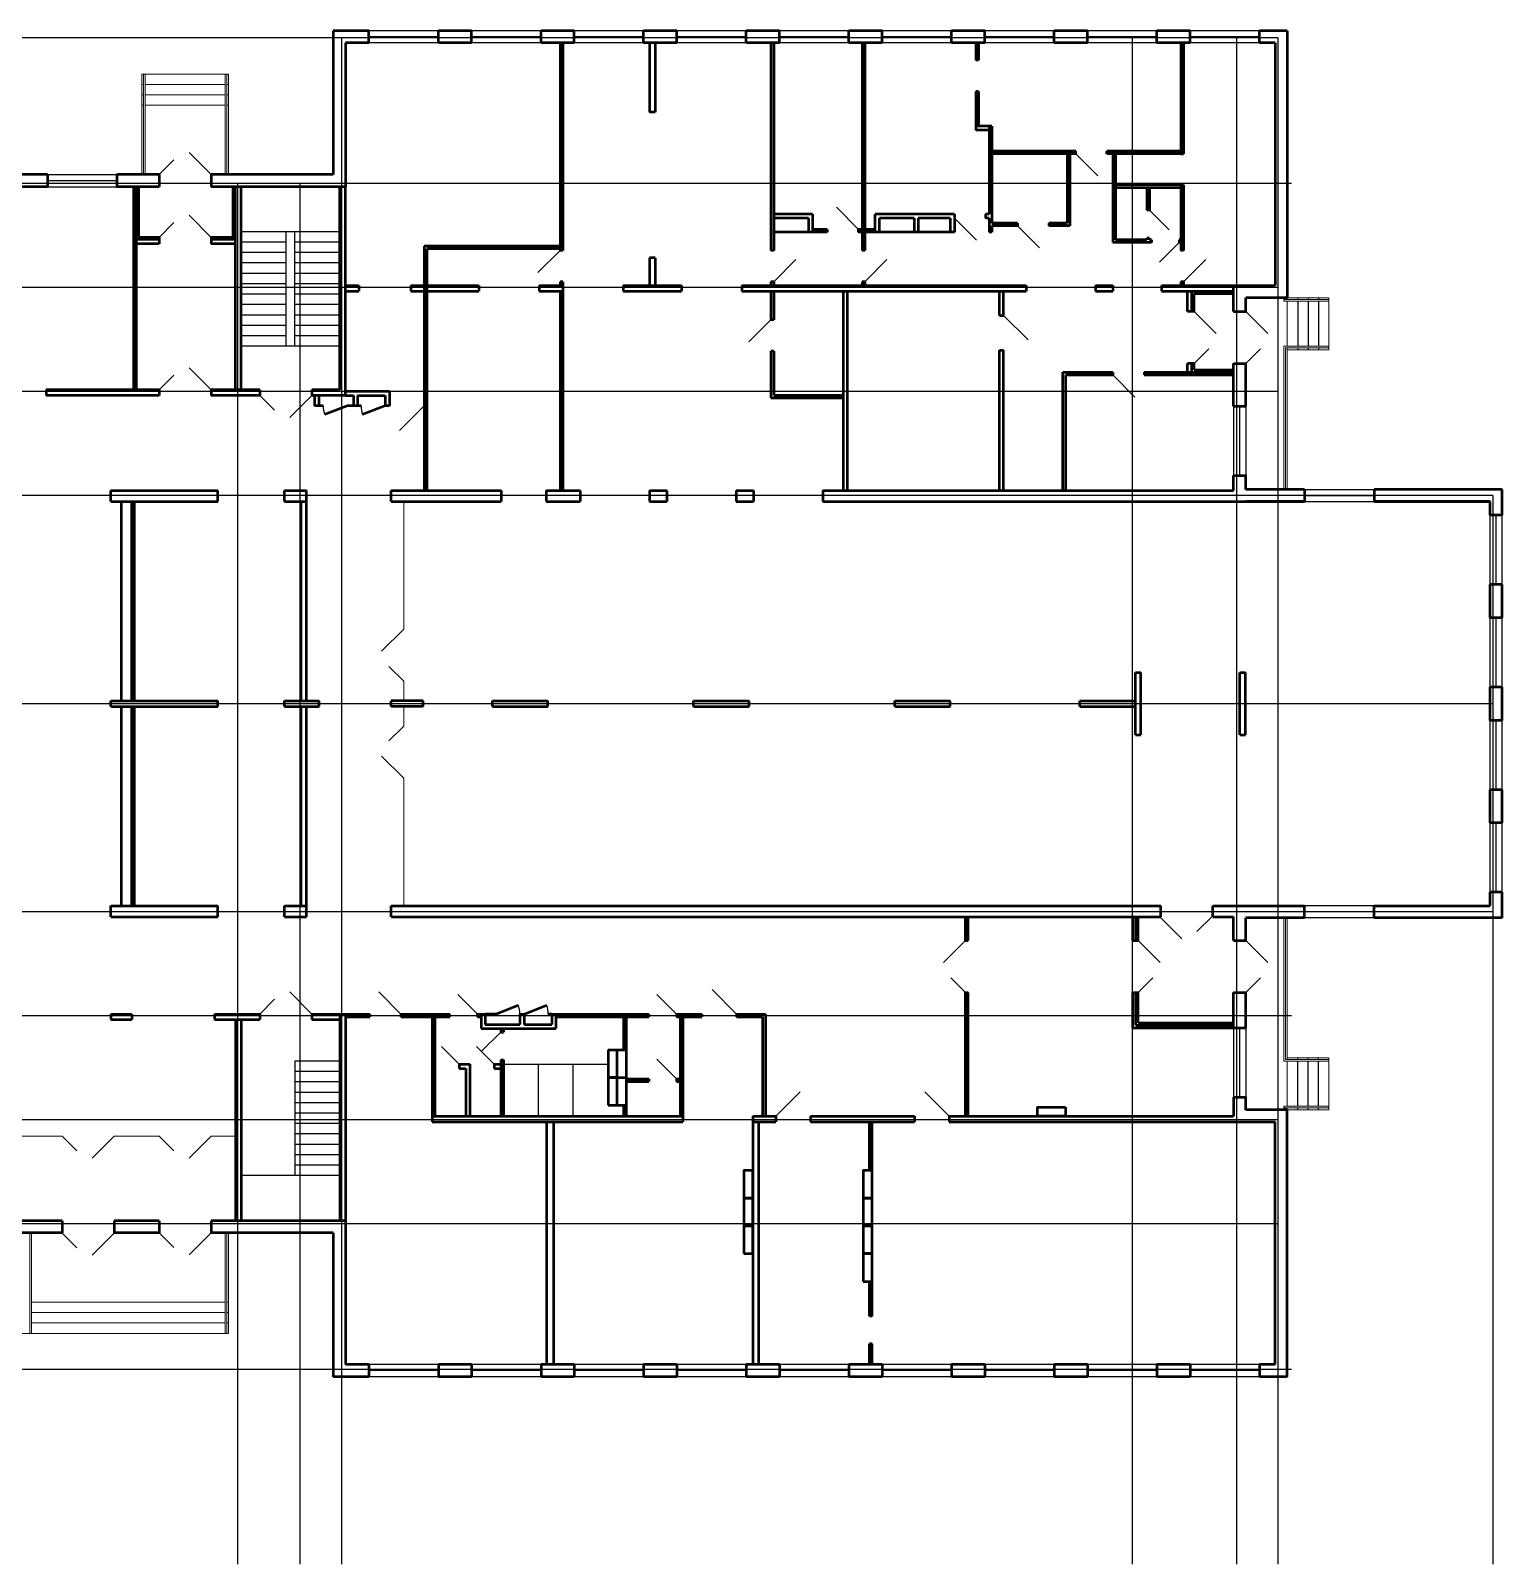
# Model space of a CAD drawing. Header units: metres. Extents: x 6.3 to 97.1, y 10 to 55.5.
# Drawn here: x 54.68 to 97.11, y 9.98 to 54.21 of the extents above; entities that cross this region are included whole.
import ezdxf

# ---------------------------------------------------------------- set-up
doc = ezdxf.new("R2010")
doc.units = ezdxf.units.M
doc.linetypes.add('ACAD_ISO04W100', pattern=[30, 24, -3, 0, -3])
for name, color, linetype in [('SANTEH', 7, 'Continuous'), ('Окна', 127, 'Continuous'), ('Оси', 30, 'Continuous'), ('размеры оси', 163, 'Continuous')]:
    doc.layers.add(name, color=color, linetype=linetype)
doc.layers.add('Двери', color=250, linetype='Continuous', lineweight=5)
doc.layers.add('Стены', color=7, linetype='Continuous', lineweight=50)

msp = doc.modelspace()

# ---------------------------------------------------------------- linework, layer by layer
for p, q in [((63.591, 48.41), (60.741, 48.41)), ((62.041, 45.11), (62.041, 48.41)), ((62.291, 45.11), (62.291, 48.41)), ((62.041, 48.11), (60.741, 48.11)), ((62.041, 47.81), (60.741, 47.81)), ((63.591, 48.11), (62.291, 48.11)), ((63.591, 47.81), (62.291, 47.81)), ((62.041, 47.51), (60.741, 47.51)), ((63.591, 47.51), (62.291, 47.51)), ((62.041, 47.21), (60.741, 47.21)), ((62.041, 46.91), (60.741, 46.91)), ((63.591, 47.21), (62.291, 47.21)), ((63.591, 46.91), (62.291, 46.91)), ((62.041, 46.61), (60.741, 46.61)), ((63.591, 46.61), (62.291, 46.61)), ((91.211, 46.51), (91.211, 46.46)), ((91.511, 46.51), (91.511, 46.46)), ((91.811, 46.51), (91.811, 46.46)), ((62.041, 46.31), (60.741, 46.31)), ((62.041, 46.01), (60.741, 46.01)), ((63.591, 46.31), (62.291, 46.31)), ((63.591, 46.01), (62.291, 46.01)), ((91.211, 46.41), (91.211, 45.11)), ((91.511, 46.41), (91.511, 45.11)), ((91.811, 46.41), (91.811, 45.11)), ((62.041, 45.71), (60.741, 45.71)), ((63.591, 45.71), (62.291, 45.71)), ((62.041, 45.41), (60.741, 45.41)), ((63.591, 45.41), (62.291, 45.41)), ((63.591, 45.11), (60.741, 45.11)), ((91.211, 45.06), (91.211, 45.01)), ((91.511, 45.06), (91.511, 45.01)), ((91.811, 45.06), (91.811, 45.01)), ((90.911, 40.98), (91.811, 40.98)), ((91.411, 28.97), (89.711, 28.97)), ((96.761, 28.97), (93.411, 28.97)), ((62.291, 24.49), (62.291, 21.19)), ((63.591, 24.49), (62.291, 24.49)), ((91.211, 24.54), (91.211, 24.59)), ((91.211, 23.19), (91.211, 24.49)), ((91.511, 24.54), (91.511, 24.59)), ((91.511, 23.19), (91.511, 24.49)), ((91.811, 24.54), (91.811, 24.59)), ((91.811, 23.19), (91.811, 24.49)), ((63.591, 24.19), (62.291, 24.19)), ((63.591, 23.89), (62.291, 23.89)), ((63.591, 23.59), (62.291, 23.59)), ((63.591, 23.29), (62.291, 23.29)), ((91.211, 23.09), (91.211, 23.14)), ((91.511, 23.09), (91.511, 23.14)), ((91.811, 23.09), (91.811, 23.14)), ((63.591, 22.99), (62.291, 22.99)), ((63.591, 22.69), (62.291, 22.69)), ((63.591, 22.39), (62.291, 22.39)), ((63.591, 22.09), (62.291, 22.09)), ((63.591, 21.79), (62.291, 21.79)), ((63.591, 21.49), (62.291, 21.49)), ((63.591, 21.19), (60.741, 21.19))]:
    msp.add_line(p, q)
at = {"layer": 'SANTEH'}
for p, q in [((68.311, 24.4), (71.331, 24.4)), ((69.311, 24.4), (69.311, 22.9)), ((70.311, 24.4), (70.311, 22.9))]:
    msp.add_line(p, q, dxfattribs=at)
for centre, start, end in [((63.808, 43.39), 180, 201.0579), ((64.901, 43.39), 180, 201.0579), ((68.081, 25.85), 0, 21.0579), ((68.901, 25.85), 0, 21.0579)]:
    msp.add_arc(centre, 0.7, start, end, dxfattribs=at)
at = {"layer": 'Двери'}
for p, q in [((58.381, 50.06), (58.805, 50.485)), ((59.881, 50.06), (59.244, 50.697)), ((84.811, 50.66), (85.447, 50.024)), ((78.544, 48.48), (77.908, 49.117)), ((58.381, 48.25), (58.805, 48.675)), ((59.881, 48.25), (59.244, 48.887)), ((81.311, 48.8), (81.947, 48.164)), ((86.941, 49.03), (87.506, 48.465)), ((83.131, 48.58), (83.767, 47.944)), ((69.941, 47.87), (69.304, 47.234)), ((87.794, 48.1), (87.229, 47.535)), ((76.101, 46.97), (76.737, 47.607)), ((78.731, 46.97), (79.367, 47.607)), ((87.921, 46.97), (88.557, 47.607)), ((88.221, 46.11), (88.857, 45.474)), ((89.711, 46.11), (90.347, 45.474)), ((76.021, 45.87), (75.384, 45.234)), ((82.731, 46), (83.438, 45.293)), ((88.221, 44.61), (88.645, 45.035)), ((89.711, 44.61), (90.135, 45.035)), ((58.381, 43.85), (58.806, 44.274)), ((59.881, 43.849), (59.245, 44.486)), ((85.881, 44.28), (86.517, 43.644)), ((85.881, 44.28), (86.517, 43.644)), ((61.281, 43.69), (61.705, 43.266)), ((62.781, 43.69), (62.144, 43.054)), ((66.021, 43.39), (65.314, 42.683)), ((65.431, 36.947), (65.431, 40.63)), ((65.431, 36.947), (64.794, 36.311)), ((65.431, 35.447), (65.006, 35.871)), ((65.431, 34.88), (65.431, 35.447)), ((65.431, 34.154), (65.431, 34.72)), ((65.431, 34.154), (65.006, 33.73)), ((65.431, 32.654), (64.794, 33.29)), ((65.431, 28.97), (65.431, 32.654)), ((87.231, 28.65), (87.867, 28.014)), ((88.731, 28.65), (88.306, 28.226)), ((81.631, 27.97), (80.994, 27.334)), ((86.606, 27.97), (87.242, 27.334)), ((89.711, 27.97), (90.347, 27.334)), ((75.03, 25.85), (74.323, 26.558)), ((81.631, 26.47), (81.206, 26.895)), ((86.606, 26.47), (87.03, 26.895)), ((89.711, 26.47), (90.135, 26.895)), ((61.281, 25.85), (61.705, 26.275)), ((62.781, 25.85), (62.144, 26.487)), ((65.351, 25.85), (64.714, 26.487)), ((67.561, 25.85), (66.995, 26.416)), ((73.301, 25.85), (72.735, 26.416)), ((68.231, 25.33), (67.665, 24.765)), ((67.031, 24.4), (66.517, 24.914)), ((68.041, 24.4), (67.527, 24.914)), ((73.301, 23.98), (72.735, 24.546)), ((76.161, 22.9), (76.868, 23.608)), ((81.161, 22.9), (80.454, 23.608)), ((53.8, 22.33), (55.581, 22.33)), ((55.581, 22.33), (56.005, 21.906)), ((57.081, 22.33), (56.444, 21.694)), ((57.081, 22.33), (58.381, 22.33)), ((58.381, 22.33), (58.805, 21.906)), ((59.881, 22.33), (59.244, 21.694)), ((59.881, 22.33), (60.581, 22.33)), ((55.581, 19.53), (56.005, 19.106)), ((57.081, 19.53), (56.444, 18.894)), ((58.381, 19.54), (58.805, 19.116)), ((59.881, 19.54), (59.244, 18.904))]:
    msp.add_line(p, q, dxfattribs=at)
at = {"layer": 'Окна'}
for p, q in [((66.431, 54.21), (64.431, 54.21)), ((66.431, 54.035), (64.431, 54.035)), ((69.391, 54.21), (67.391, 54.21)), ((69.391, 54.035), (67.391, 54.035)), ((72.351, 54.21), (70.351, 54.21)), ((72.351, 54.035), (70.351, 54.035)), ((75.311, 54.21), (73.311, 54.21)), ((75.311, 54.035), (73.311, 54.035)), ((78.271, 54.21), (76.271, 54.21)), ((78.271, 54.035), (76.271, 54.035)), ((81.231, 54.21), (79.231, 54.21)), ((81.231, 54.035), (79.231, 54.035)), ((84.191, 54.21), (82.191, 54.21)), ((84.191, 54.035), (82.191, 54.035)), ((87.151, 54.21), (85.151, 54.21)), ((87.151, 54.035), (85.151, 54.035)), ((90.111, 54.21), (88.111, 54.21)), ((90.111, 54.035), (88.111, 54.035)), ((66.431, 53.86), (64.431, 53.86)), ((69.391, 53.86), (67.391, 53.86)), ((72.351, 53.86), (70.351, 53.86)), ((75.311, 53.86), (73.311, 53.86)), ((78.271, 53.86), (76.271, 53.86)), ((81.231, 53.86), (79.231, 53.86)), ((84.191, 53.86), (82.191, 53.86)), ((87.151, 53.86), (85.151, 53.86)), ((90.111, 53.86), (88.111, 53.86)), ((55.156, 50.06), (57.156, 50.06)), ((55.156, 49.885), (57.156, 49.885)), ((55.156, 49.71), (57.156, 49.71)), ((89.361, 44.11), (89.361, 44.61)), ((89.711, 44.11), (89.711, 44.61)), ((89.361, 43.38), (89.361, 41.38)), ((89.536, 43.38), (89.536, 41.38)), ((89.711, 43.38), (89.711, 41.38)), ((91.411, 40.98), (93.411, 40.98)), ((91.411, 40.805), (93.411, 40.805)), ((91.411, 40.63), (93.411, 40.63)), ((96.761, 38.24), (96.761, 40.24)), ((96.936, 38.24), (96.936, 40.24)), ((97.111, 38.24), (97.111, 40.24)), ((96.761, 35.28), (96.761, 37.28)), ((96.936, 35.28), (96.936, 37.28)), ((97.111, 35.28), (97.111, 37.28)), ((96.761, 32.32), (96.761, 34.32)), ((96.936, 32.32), (96.936, 34.32)), ((97.111, 32.32), (97.111, 34.32)), ((96.761, 29.36), (96.761, 31.36)), ((96.936, 29.36), (96.936, 31.36)), ((97.111, 29.36), (97.111, 31.36)), ((93.411, 28.97), (91.411, 28.97)), ((93.411, 28.795), (91.411, 28.795)), ((93.411, 28.62), (91.411, 28.62)), ((89.361, 25.45), (89.361, 23.45)), ((89.536, 25.45), (89.536, 23.45)), ((89.711, 25.45), (89.711, 23.45)), ((66.431, 15.74), (64.431, 15.74)), ((66.431, 15.565), (64.431, 15.565)), ((69.391, 15.74), (67.391, 15.74)), ((69.391, 15.565), (67.391, 15.565)), ((72.351, 15.74), (70.351, 15.74)), ((72.351, 15.565), (70.351, 15.565)), ((75.311, 15.74), (73.311, 15.74)), ((75.311, 15.565), (73.311, 15.565)), ((78.271, 15.74), (76.271, 15.74)), ((78.271, 15.565), (76.271, 15.565)), ((81.231, 15.74), (79.231, 15.74)), ((81.231, 15.565), (79.231, 15.565)), ((84.191, 15.74), (82.191, 15.74)), ((84.191, 15.565), (82.191, 15.565)), ((87.151, 15.74), (85.151, 15.74)), ((87.151, 15.565), (85.151, 15.565)), ((90.111, 15.74), (88.111, 15.74)), ((90.111, 15.565), (88.111, 15.565)), ((66.431, 15.39), (64.431, 15.39)), ((69.391, 15.39), (67.391, 15.39)), ((72.351, 15.39), (70.351, 15.39)), ((75.311, 15.39), (73.311, 15.39)), ((78.271, 15.39), (76.271, 15.39)), ((81.231, 15.39), (79.231, 15.39)), ((84.191, 15.39), (82.191, 15.39)), ((87.151, 15.39), (85.151, 15.39)), ((90.111, 15.39), (88.111, 15.39))]:
    msp.add_line(p, q, dxfattribs=at)
at = {"layer": 'Оси', "linetype": 'ACAD_ISO04W100', "ltscale": 40}
for p, q in [((90.641, 54), (6.291, 54)), ((63.641, 54), (63.641, 9.979)), ((86.441, 54), (86.441, 9.979)), ((89.441, 54), (89.441, 9.979)), ((90.641, 54), (90.641, 9.979)), ((91.027, 49.8), (6.291, 49.8)), ((60.641, 49.8), (60.641, 9.979)), ((62.441, 49.8), (62.441, 9.979)), ((90.641, 46.8), (6.291, 46.8)), ((90.641, 43.8), (6.291, 43.8)), ((96.841, 40.8), (6.291, 40.8)), ((96.841, 40.8), (96.841, 9.979)), ((96.841, 34.8), (6.291, 34.8)), ((96.841, 28.8), (6.291, 28.8)), ((91.027, 25.8), (6.291, 25.8)), ((90.641, 22.8), (6.291, 22.8)), ((90.641, 19.8), (6.291, 19.8)), ((91.027, 15.6), (6.291, 15.6))]:
    msp.add_line(p, q, dxfattribs=at)
at = {"layer": 'размеры оси', "color": 7, "lineweight": 13}
for p, q in [((57.881, 50.06), (57.881, 52.96)), ((57.881, 52.96), (60.381, 52.96)), ((60.381, 52.96), (60.381, 50.06)), ((57.931, 52.06), (57.881, 52.06)), ((57.981, 52.06), (60.281, 52.06)), ((60.331, 52.06), (60.381, 52.06)), ((90.811, 46.46), (92.111, 46.46)), ((90.811, 46.41), (90.811, 46.46)), ((90.911, 46.51), (92.111, 46.51)), ((90.911, 46.51), (90.911, 46.46)), ((92.111, 46.51), (92.111, 45.01)), ((90.811, 46.41), (92.111, 46.41)), ((90.911, 46.41), (90.911, 45.11)), ((90.811, 45.11), (92.111, 45.11)), ((90.811, 45.11), (90.811, 40.98)), ((90.861, 45.06), (92.111, 45.06)), ((90.861, 45.06), (90.861, 40.98)), ((90.911, 45.06), (90.911, 40.98)), ((90.911, 45.01), (92.111, 45.01)), ((90.811, 24.49), (90.811, 28.62)), ((90.861, 24.54), (90.861, 28.62)), ((90.911, 24.54), (90.911, 28.62)), ((90.811, 24.49), (92.111, 24.49)), ((90.861, 24.54), (92.111, 24.54)), ((90.911, 24.59), (92.111, 24.59)), ((90.911, 23.19), (90.911, 24.49)), ((92.111, 23.09), (92.111, 24.59)), ((90.811, 23.19), (92.111, 23.19)), ((90.811, 23.19), (90.811, 23.14)), ((90.811, 23.14), (92.111, 23.14)), ((90.911, 23.09), (90.911, 23.14)), ((90.911, 23.09), (92.111, 23.09)), ((60.381, 19.54), (60.381, 16.64)), ((54.701, 17.54), (60.281, 17.54)), ((60.331, 17.54), (60.381, 17.54)), ((48.971, 16.64), (60.381, 16.64))]:
    msp.add_line(p, q, dxfattribs=at)
at = {"layer": 'размеры оси', "color": 7, "lineweight": 0}
for p, q in [((57.881, 52.66), (57.931, 52.66)), ((57.981, 52.66), (60.281, 52.66)), ((60.331, 52.66), (60.381, 52.66)), ((57.881, 52.36), (57.931, 52.36)), ((57.981, 52.36), (60.281, 52.36)), ((60.331, 52.36), (60.381, 52.36)), ((54.701, 17.24), (60.281, 17.24)), ((54.701, 16.94), (60.281, 16.94)), ((60.331, 17.24), (60.381, 17.24)), ((60.331, 16.94), (60.381, 16.94))]:
    msp.add_line(p, q, dxfattribs=at)
at = {"layer": 'размеры оси', "color": 7, "lineweight": 13, "flags": 128}
msp.add_lwpolyline([(57.981, 50.06), (57.981, 52.96), (57.931, 52.96), (57.931, 50.06)], dxfattribs=at)
at = {"layer": 'размеры оси', "color": 7, "lineweight": 13}
for points in [[(60.331, 52.96), (60.331, 50.06), (60.281, 50.06), (60.281, 52.96)], [(54.651, 19.54), (54.651, 16.64), (54.701, 16.64), (54.701, 19.54)], [(60.331, 19.54), (60.331, 16.64), (60.281, 16.64), (60.281, 19.54)]]:
    msp.add_3dface(points, dxfattribs=at)
at = {"layer": 'Стены'}
for p, q in [((63.401, 54.21), (63.401, 50.06)), ((64.431, 54.21), (63.401, 54.21)), ((64.431, 53.86), (64.431, 54.21)), ((67.391, 54.21), (66.431, 54.21)), ((66.431, 53.86), (66.431, 54.21)), ((67.391, 53.86), (67.391, 54.21)), ((70.351, 54.21), (69.391, 54.21)), ((69.391, 53.86), (69.391, 54.21)), ((70.351, 53.86), (70.351, 54.21)), ((73.311, 54.21), (72.351, 54.21)), ((72.351, 53.86), (72.351, 54.21)), ((73.311, 53.86), (73.311, 54.21)), ((76.271, 54.21), (75.311, 54.21)), ((75.311, 53.86), (75.311, 54.21)), ((76.271, 53.86), (76.271, 54.21)), ((79.231, 54.21), (78.271, 54.21)), ((78.271, 53.86), (78.271, 54.21)), ((79.231, 53.86), (79.231, 54.21)), ((82.191, 54.21), (81.231, 54.21)), ((81.231, 53.86), (81.231, 54.21)), ((82.191, 53.86), (82.191, 54.21)), ((85.151, 54.21), (84.191, 54.21)), ((84.191, 53.86), (84.191, 54.21)), ((85.151, 53.86), (85.151, 54.21)), ((88.111, 54.21), (87.151, 54.21)), ((87.151, 53.86), (87.151, 54.21)), ((88.111, 53.86), (88.111, 54.21)), ((90.911, 54.21), (90.111, 54.21)), ((90.111, 53.86), (90.111, 54.21)), ((90.911, 54.21), (90.911, 46.51)), ((63.751, 53.86), (63.751, 49.71)), ((64.431, 53.86), (63.751, 53.86)), ((67.391, 53.86), (66.431, 53.86)), ((70.351, 53.86), (69.391, 53.86)), ((69.941, 53.86), (69.941, 47.87)), ((70.021, 53.86), (70.021, 47.87)), ((73.311, 53.86), (72.351, 53.86)), ((72.521, 53.86), (72.521, 51.86)), ((72.681, 53.86), (72.681, 51.86)), ((76.271, 53.86), (75.311, 53.86)), ((76.021, 53.86), (76.021, 47.87)), ((76.101, 53.86), (76.101, 47.87)), ((79.231, 53.86), (78.271, 53.86)), ((78.651, 53.86), (78.651, 48.48)), ((78.731, 53.86), (78.731, 48.48)), ((82.191, 53.86), (81.231, 53.86)), ((81.931, 53.86), (81.931, 53.36)), ((82.011, 53.86), (82.011, 53.36)), ((85.151, 53.86), (84.191, 53.86)), ((88.111, 53.86), (87.151, 53.86)), ((87.841, 53.86), (87.841, 50.66)), ((87.921, 53.86), (87.921, 50.66)), ((90.561, 53.86), (90.111, 53.86)), ((90.561, 53.86), (90.561, 46.86)), ((82.011, 53.36), (81.931, 53.36)), ((82.011, 52.46), (81.931, 52.46)), ((81.931, 52.46), (81.931, 51.34)), ((82.011, 52.46), (82.011, 51.46)), ((72.681, 51.86), (72.521, 51.86)), ((82.391, 51.46), (81.931, 51.46)), ((82.311, 51.34), (81.931, 51.34)), ((82.311, 51.46), (82.311, 48.92)), ((82.391, 51.46), (82.391, 48.66)), ((84.811, 50.74), (82.391, 50.74)), ((84.811, 50.66), (82.391, 50.66)), ((84.561, 50.66), (84.561, 48.66)), ((84.641, 50.66), (84.641, 48.58)), ((84.811, 50.66), (84.811, 50.74)), ((87.841, 50.74), (85.711, 50.74)), ((85.711, 50.66), (85.711, 50.74)), ((87.841, 50.66), (85.711, 50.66)), ((85.881, 50.66), (85.881, 48.1)), ((85.961, 50.66), (85.961, 48.18)), ((87.841, 50.66), (87.921, 50.66)), ((55.156, 50.06), (54.196, 50.06)), ((55.156, 50.06), (55.156, 49.71)), ((58.381, 50.06), (57.156, 50.06)), ((57.156, 50.06), (57.156, 49.71)), ((58.381, 50.06), (58.381, 49.71)), ((63.401, 50.06), (59.881, 50.06)), ((59.881, 50.06), (59.881, 49.71)), ((55.156, 49.71), (54.196, 49.71)), ((58.381, 49.71), (57.156, 49.71)), ((57.651, 43.85), (57.651, 49.71)), ((57.731, 43.85), (57.731, 49.71)), ((57.796, 48.25), (57.796, 49.71)), ((63.751, 49.71), (59.881, 49.71)), ((60.516, 48.25), (60.516, 49.71)), ((60.581, 43.85), (60.581, 49.71)), ((60.741, 43.85), (60.741, 49.71)), ((63.591, 43.85), (63.591, 49.71)), ((63.751, 43.69), (63.751, 49.71)), ((87.841, 49.76), (85.961, 49.76)), ((87.841, 49.68), (85.961, 49.68)), ((86.861, 49.68), (86.861, 49.03)), ((86.941, 49.68), (86.941, 49.03)), ((87.841, 49.76), (87.921, 49.76)), ((87.841, 49.76), (87.841, 47.87)), ((87.921, 49.76), (87.921, 47.87)), ((77.221, 48.92), (76.101, 48.92)), ((77.101, 48.8), (76.101, 48.8)), ((77.101, 48.8), (77.101, 48.4)), ((77.221, 48.92), (77.221, 48.4)), ((81.311, 48.92), (79.031, 48.92)), ((79.031, 48.4), (79.031, 48.92)), ((80.151, 48.8), (79.151, 48.8)), ((79.151, 48.4), (79.151, 48.8)), ((80.151, 48.8), (80.151, 48.4)), ((80.271, 48.8), (80.271, 48.4)), ((81.191, 48.8), (80.271, 48.8)), ((81.191, 48.8), (81.191, 48.4)), ((81.311, 48.92), (81.311, 48.8)), ((81.311, 48.8), (81.311, 48.4)), ((82.311, 48.92), (82.211, 48.92)), ((82.211, 48.92), (82.211, 48.8)), ((82.311, 48.8), (82.211, 48.8)), ((82.311, 48.8), (82.311, 48.4)), ((83.131, 48.66), (82.391, 48.66)), ((83.131, 48.66), (83.131, 48.58)), ((84.561, 48.66), (84.031, 48.66)), ((84.031, 48.66), (84.031, 48.58)), ((86.941, 49.03), (86.861, 49.03)), ((58.381, 48.25), (57.796, 48.25)), ((58.381, 48.25), (58.381, 48.065)), ((60.516, 48.25), (59.881, 48.25)), ((59.881, 48.25), (59.881, 48.065)), ((77.641, 48.4), (76.101, 48.4)), ((77.641, 48.48), (77.221, 48.48)), ((77.641, 48.48), (77.641, 48.4)), ((79.031, 48.48), (78.541, 48.48)), ((78.541, 48.48), (78.541, 48.4)), ((79.031, 48.4), (78.541, 48.4)), ((78.651, 48.4), (78.651, 47.87)), ((78.731, 48.4), (78.731, 47.87)), ((81.311, 48.4), (79.031, 48.4)), ((82.391, 48.4), (82.311, 48.4)), ((82.391, 48.58), (82.391, 48.4)), ((83.131, 48.58), (82.391, 48.58)), ((84.641, 48.58), (84.031, 48.58)), ((86.941, 48.23), (86.861, 48.23)), ((86.861, 48.23), (86.861, 48.18)), ((86.941, 48.23), (86.941, 48.18)), ((58.381, 48.185), (57.731, 48.185)), ((58.381, 48.065), (57.731, 48.065)), ((60.581, 48.185), (59.881, 48.185)), ((60.581, 48.065), (59.881, 48.065)), ((69.941, 48), (66.021, 48)), ((66.021, 48), (66.021, 40.95)), ((69.941, 47.92), (66.101, 47.92)), ((66.101, 47.92), (66.101, 40.95)), ((70.021, 47.87), (69.941, 47.87)), ((76.101, 47.87), (76.021, 47.87)), ((78.731, 47.87), (78.651, 47.87)), ((86.991, 48.1), (85.881, 48.1)), ((86.861, 48.18), (85.961, 48.18)), ((86.991, 48.18), (86.941, 48.18)), ((86.991, 48.18), (86.991, 48.1)), ((87.841, 48.18), (87.791, 48.18)), ((87.791, 48.18), (87.791, 48.1)), ((87.841, 48.1), (87.791, 48.1)), ((87.921, 47.87), (87.841, 47.87)), ((72.681, 47.66), (72.521, 47.66)), ((72.521, 47.66), (72.521, 46.86)), ((72.681, 47.66), (72.681, 46.86)), ((70.021, 46.97), (69.941, 46.97)), ((69.941, 46.97), (69.941, 46.86)), ((70.021, 46.97), (70.021, 40.95)), ((76.101, 46.97), (76.021, 46.97)), ((76.021, 46.97), (76.021, 46.86)), ((76.101, 46.97), (76.101, 46.86)), ((78.731, 46.97), (78.651, 46.97)), ((78.651, 46.97), (78.651, 46.86)), ((78.731, 46.97), (78.731, 46.86)), ((87.921, 46.97), (87.841, 46.97)), ((87.841, 46.97), (87.841, 46.86)), ((87.921, 46.97), (87.921, 46.86)), ((63.751, 46.86), (64.136, 46.86)), ((63.751, 46.7), (64.136, 46.7)), ((64.136, 46.86), (64.136, 46.7)), ((65.636, 46.86), (65.636, 46.7)), ((65.636, 46.86), (66.021, 46.86)), ((65.636, 46.7), (66.021, 46.7)), ((66.101, 46.86), (67.601, 46.86)), ((66.101, 46.7), (67.601, 46.7)), ((67.601, 46.86), (67.601, 46.7)), ((69.341, 46.86), (70.021, 46.86)), ((69.341, 46.86), (69.341, 46.7)), ((69.341, 46.7), (70.021, 46.7)), ((69.941, 46.7), (69.941, 40.95)), ((71.761, 46.86), (71.761, 46.7)), ((71.761, 46.86), (73.441, 46.86)), ((71.761, 46.7), (73.441, 46.7)), ((73.441, 46.86), (73.441, 46.7)), ((75.181, 46.86), (75.181, 46.7)), ((75.181, 46.86), (83.381, 46.86)), ((75.181, 46.7), (83.381, 46.7)), ((76.021, 46.7), (76.021, 45.87)), ((76.101, 46.7), (76.101, 45.87)), ((78.101, 46.7), (78.101, 40.95)), ((78.221, 46.7), (78.221, 40.95)), ((82.611, 46), (82.611, 46.7)), ((82.731, 46), (82.731, 46.7)), ((83.381, 46.86), (83.381, 46.7)), ((85.381, 46.86), (85.381, 46.7)), ((85.381, 46.86), (85.881, 46.86)), ((85.381, 46.7), (85.881, 46.7)), ((85.881, 46.86), (85.881, 46.7)), ((87.281, 46.86), (87.281, 46.7)), ((87.281, 46.86), (90.561, 46.86)), ((87.281, 46.7), (89.361, 46.7)), ((88.036, 46.11), (88.036, 46.7)), ((88.156, 46.11), (88.156, 46.7)), ((88.221, 46.635), (89.361, 46.635)), ((88.221, 46.11), (88.221, 46.635)), ((89.361, 46.11), (89.361, 46.86)), ((90.911, 46.51), (89.711, 46.51)), ((89.711, 46.11), (89.711, 46.51)), ((88.221, 46.11), (88.036, 46.11)), ((89.361, 46.11), (89.711, 46.11)), ((76.101, 45.87), (76.021, 45.87)), ((82.611, 46), (82.731, 46)), ((76.101, 44.97), (76.021, 44.97)), ((76.021, 44.97), (76.021, 43.62)), ((76.101, 44.97), (76.101, 43.7)), ((82.611, 40.95), (82.611, 45)), ((82.611, 45), (82.731, 45)), ((82.731, 40.95), (82.731, 45)), ((84.441, 40.95), (84.441, 44.36)), ((84.441, 44.36), (85.881, 44.36)), ((84.521, 40.95), (84.521, 44.28)), ((84.521, 44.28), (85.881, 44.28)), ((85.881, 44.36), (85.881, 44.28)), ((86.781, 44.36), (86.781, 44.28)), ((86.781, 44.36), (89.361, 44.36)), ((86.781, 44.28), (89.361, 44.28)), ((88.036, 44.36), (88.036, 44.61)), ((88.221, 44.61), (88.036, 44.61)), ((88.156, 44.36), (88.156, 44.61)), ((88.221, 44.425), (88.221, 44.61)), ((88.221, 44.425), (89.361, 44.425)), ((89.361, 44.61), (89.711, 44.61)), ((89.361, 43.38), (89.361, 44.61)), ((89.711, 43.38), (89.711, 44.61)), ((58.381, 43.85), (55.126, 43.85)), ((55.126, 43.85), (55.126, 43.69)), ((58.381, 43.85), (58.381, 43.69)), ((61.281, 43.85), (59.881, 43.85)), ((59.881, 43.85), (59.881, 43.69)), ((61.281, 43.85), (61.281, 43.69)), ((63.591, 43.85), (62.781, 43.85)), ((62.781, 43.85), (62.781, 43.69)), ((63.751, 43.81), (65.021, 43.81)), ((65.021, 43.81), (65.021, 43.39)), ((58.381, 43.69), (55.126, 43.69)), ((61.281, 43.69), (59.881, 43.69)), ((63.751, 43.69), (62.781, 43.69)), ((62.861, 43.69), (62.861, 43.39)), ((63.108, 43.39), (62.861, 43.39)), ((62.981, 43.69), (62.981, 43.39)), ((63.808, 43.39), (63.154, 43.139)), ((63.751, 43.69), (63.981, 43.69)), ((64.201, 43.39), (63.808, 43.39)), ((63.981, 43.69), (63.981, 43.39)), ((64.101, 43.69), (64.101, 43.39)), ((64.101, 43.69), (64.901, 43.69)), ((64.901, 43.39), (64.247, 43.139)), ((64.901, 43.69), (64.901, 43.39)), ((65.021, 43.39), (64.901, 43.39)), ((76.021, 43.62), (78.101, 43.62)), ((76.101, 43.7), (78.101, 43.7)), ((89.361, 43.38), (89.711, 43.38)), ((89.361, 40.95), (89.361, 41.38)), ((89.361, 41.38), (89.711, 41.38)), ((89.711, 40.98), (89.711, 41.38)), ((56.991, 40.95), (60.071, 40.95)), ((56.991, 40.63), (56.991, 40.95)), ((60.071, 40.63), (60.071, 40.95)), ((61.991, 40.95), (62.631, 40.95)), ((61.991, 40.63), (61.991, 40.95)), ((62.631, 34.88), (62.631, 40.95)), ((65.071, 40.63), (65.071, 40.95)), ((65.071, 40.95), (68.241, 40.95)), ((68.241, 40.95), (68.241, 40.63)), ((69.541, 40.95), (69.541, 40.63)), ((69.541, 40.95), (70.521, 40.95)), ((70.521, 40.95), (70.521, 40.63)), ((72.521, 40.95), (72.521, 40.63)), ((72.521, 40.95), (73.021, 40.95)), ((73.021, 40.95), (73.021, 40.63)), ((75.021, 40.95), (75.021, 40.63)), ((75.021, 40.95), (75.521, 40.95)), ((75.521, 40.95), (75.521, 40.63)), ((77.521, 40.95), (77.521, 40.63)), ((77.521, 40.95), (89.361, 40.95)), ((91.411, 40.98), (89.711, 40.98)), ((91.411, 40.98), (91.411, 40.63)), ((93.411, 40.98), (93.411, 40.63)), ((97.111, 40.98), (93.411, 40.98)), ((97.111, 40.24), (97.111, 40.98)), ((56.991, 40.63), (60.071, 40.63)), ((57.291, 34.88), (57.291, 40.63)), ((57.591, 34.88), (57.591, 40.63)), ((57.671, 34.88), (57.671, 40.63)), ((61.991, 40.63), (62.631, 40.63)), ((62.471, 34.88), (62.471, 40.63)), ((65.071, 40.63), (68.241, 40.63)), ((69.541, 40.63), (70.521, 40.63)), ((72.521, 40.63), (73.021, 40.63)), ((75.021, 40.63), (75.521, 40.63)), ((77.521, 40.63), (91.411, 40.63)), ((91.411, 40.63), (89.711, 40.63)), ((96.761, 40.63), (93.411, 40.63)), ((93.411, 40.63), (96.761, 40.63)), ((96.761, 40.24), (96.761, 40.63)), ((97.111, 40.24), (96.761, 40.24)), ((97.111, 38.24), (96.761, 38.24)), ((96.761, 37.28), (96.761, 38.24)), ((97.111, 37.28), (97.111, 38.24)), ((97.111, 37.28), (96.761, 37.28)), ((86.531, 33.9), (86.531, 35.7)), ((86.531, 35.7), (86.691, 35.7)), ((86.691, 33.9), (86.691, 35.7)), ((89.541, 33.9), (89.541, 35.7)), ((89.541, 35.7), (89.701, 35.7)), ((89.701, 33.9), (89.701, 35.7)), ((97.111, 35.28), (96.761, 35.28)), ((96.761, 34.32), (96.761, 35.28)), ((97.111, 34.32), (97.111, 35.28)), ((56.991, 34.72), (56.991, 34.88)), ((56.991, 34.88), (60.071, 34.88)), ((56.991, 34.72), (60.071, 34.72)), ((57.291, 28.97), (57.291, 34.72)), ((57.591, 28.97), (57.591, 34.72)), ((57.671, 28.97), (57.671, 34.72)), ((60.071, 34.72), (60.071, 34.88)), ((61.991, 34.88), (62.991, 34.88)), ((61.991, 34.72), (61.991, 34.88)), ((61.991, 34.72), (62.991, 34.72)), ((62.471, 28.97), (62.471, 34.72)), ((62.631, 28.65), (62.631, 34.72)), ((62.991, 34.72), (62.991, 34.88)), ((65.991, 34.88), (65.071, 34.88)), ((65.071, 34.72), (65.071, 34.88)), ((65.991, 34.72), (65.071, 34.72)), ((65.991, 34.72), (65.991, 34.88)), ((67.991, 34.88), (69.591, 34.88)), ((67.991, 34.72), (67.991, 34.88)), ((67.991, 34.72), (69.591, 34.72)), ((69.591, 34.72), (69.591, 34.88)), ((73.791, 34.72), (73.791, 34.88)), ((73.791, 34.88), (75.391, 34.88)), ((73.791, 34.72), (75.391, 34.72)), ((75.391, 34.72), (75.391, 34.88)), ((79.591, 34.72), (79.591, 34.88)), ((79.591, 34.88), (81.191, 34.88)), ((79.591, 34.72), (81.191, 34.72)), ((81.191, 34.72), (81.191, 34.88)), ((84.931, 34.72), (84.931, 34.88)), ((84.931, 34.88), (86.531, 34.88)), ((84.931, 34.72), (86.531, 34.72)), ((97.111, 34.32), (96.761, 34.32)), ((86.531, 33.9), (86.691, 33.9)), ((89.541, 33.9), (89.701, 33.9)), ((97.111, 32.32), (96.761, 32.32)), ((96.761, 31.36), (96.761, 32.32)), ((97.111, 31.36), (97.111, 32.32)), ((97.111, 31.36), (96.761, 31.36)), ((96.761, 28.97), (96.761, 29.36)), ((97.111, 29.36), (96.761, 29.36)), ((97.111, 28.62), (97.111, 29.36)), ((56.991, 28.65), (56.991, 28.97)), ((56.991, 28.97), (60.071, 28.97)), ((60.071, 28.65), (60.071, 28.97)), ((61.991, 28.65), (61.991, 28.97)), ((61.991, 28.97), (62.631, 28.97)), ((65.071, 28.65), (65.071, 28.97)), ((65.071, 28.97), (87.261, 28.97)), ((87.261, 28.65), (87.261, 28.97)), ((88.761, 28.65), (88.761, 28.97)), ((88.761, 28.97), (91.411, 28.97)), ((91.411, 28.62), (91.411, 28.97)), ((93.411, 28.62), (93.411, 28.97)), ((93.411, 28.97), (96.761, 28.97)), ((56.991, 28.65), (60.071, 28.65)), ((61.991, 28.65), (62.631, 28.65)), ((65.071, 28.65), (87.261, 28.65)), ((81.631, 27.97), (81.631, 28.65)), ((81.711, 27.97), (81.711, 28.65)), ((86.461, 27.97), (86.461, 28.65)), ((86.541, 27.97), (86.541, 28.65)), ((86.606, 27.97), (86.606, 28.65)), ((88.761, 28.65), (89.361, 28.65)), ((89.361, 27.97), (89.361, 28.65)), ((89.711, 27.97), (89.711, 28.62)), ((91.411, 28.62), (89.711, 28.62)), ((97.111, 28.62), (93.411, 28.62)), ((81.631, 27.97), (81.711, 27.97)), ((86.461, 27.97), (86.606, 27.97)), ((89.361, 27.97), (89.711, 27.97)), ((68.081, 25.85), (68.734, 26.102)), ((68.901, 25.85), (69.554, 26.102)), ((81.631, 22.9), (81.631, 26.47)), ((81.631, 26.47), (81.711, 26.47)), ((81.711, 22.9), (81.711, 26.47)), ((86.461, 25.45), (86.461, 26.47)), ((86.461, 26.47), (86.606, 26.47)), ((86.541, 25.53), (86.541, 26.47)), ((86.606, 25.595), (86.606, 26.47)), ((89.361, 25.45), (89.361, 26.47)), ((89.361, 26.47), (89.711, 26.47)), ((89.711, 25.45), (89.711, 26.47)), ((56.991, 25.85), (56.991, 25.69)), ((56.991, 25.85), (57.591, 25.85)), ((56.991, 25.69), (57.591, 25.69)), ((57.591, 25.85), (57.591, 25.69)), ((59.981, 25.85), (59.981, 25.69)), ((59.981, 25.85), (60.581, 25.85)), ((59.981, 25.69), (60.581, 25.69)), ((60.581, 25.85), (61.281, 25.85)), ((60.581, 25.69), (60.581, 19.89)), ((60.581, 25.69), (61.281, 25.69)), ((60.741, 25.69), (60.741, 19.89)), ((61.281, 25.85), (61.281, 25.69)), ((62.781, 25.85), (62.781, 25.69)), ((62.781, 25.85), (63.751, 25.85)), ((62.781, 25.69), (63.591, 25.69)), ((63.591, 25.85), (63.591, 19.89)), ((63.751, 25.85), (63.751, 15.74)), ((63.751, 25.85), (64.451, 25.85)), ((63.751, 25.85), (63.751, 19.89)), ((63.751, 25.77), (64.451, 25.77)), ((64.451, 25.85), (64.451, 25.77)), ((65.351, 25.85), (65.351, 25.77)), ((65.351, 25.85), (66.761, 25.85)), ((65.351, 25.77), (66.761, 25.77)), ((66.251, 25.77), (66.251, 22.74)), ((66.331, 25.77), (66.331, 22.9)), ((66.761, 25.77), (66.761, 25.85)), ((67.561, 25.77), (67.561, 25.85)), ((67.561, 25.85), (67.781, 25.85)), ((67.561, 25.77), (67.661, 25.77)), ((67.661, 25.85), (67.661, 25.43)), ((67.781, 25.85), (67.781, 25.55)), ((68.081, 25.85), (67.781, 25.85)), ((68.781, 25.85), (68.781, 25.55)), ((68.781, 25.85), (68.901, 25.85)), ((68.901, 25.85), (68.901, 25.55)), ((69.701, 25.85), (69.601, 25.85)), ((69.701, 25.85), (69.701, 25.55)), ((69.701, 25.85), (72.501, 25.85)), ((69.821, 25.85), (69.821, 25.43)), ((69.821, 25.77), (72.501, 25.77)), ((71.771, 25.77), (71.771, 24.82)), ((71.851, 25.77), (71.851, 22.9)), ((72.501, 25.85), (72.501, 25.77)), ((73.301, 25.85), (73.301, 25.77)), ((73.301, 25.85), (74.03, 25.85)), ((73.301, 25.77), (74.03, 25.77)), ((73.401, 25.77), (73.401, 22.9)), ((73.481, 25.77), (73.481, 22.74)), ((74.03, 25.85), (74.03, 25.77)), ((75.03, 25.85), (75.03, 25.77)), ((75.03, 25.85), (75.861, 25.85)), ((75.03, 25.77), (75.781, 25.77)), ((75.781, 25.77), (75.781, 22.9)), ((75.861, 25.85), (75.861, 22.9)), ((67.661, 25.43), (69.821, 25.43)), ((67.781, 25.55), (68.781, 25.55)), ((68.231, 25.43), (68.231, 25.33)), ((68.231, 25.33), (68.311, 25.33)), ((68.311, 25.43), (68.311, 25.33)), ((68.901, 25.55), (69.701, 25.55)), ((86.461, 25.45), (89.361, 25.45)), ((86.541, 25.53), (89.361, 25.53)), ((86.606, 25.595), (89.361, 25.595)), ((89.361, 25.45), (89.711, 25.45)), ((71.331, 24.82), (71.331, 23.22)), ((71.331, 24.82), (71.851, 24.82)), ((71.591, 23.22), (71.591, 24.82)), ((67.031, 24.4), (67.341, 24.4)), ((67.031, 24.4), (67.031, 24.28)), ((67.341, 24.4), (67.341, 22.9)), ((68.041, 24.4), (68.041, 24.28)), ((68.041, 24.4), (68.231, 24.4)), ((68.231, 24.53), (68.311, 24.53)), ((68.231, 24.53), (68.231, 22.9)), ((68.311, 24.53), (68.311, 22.9)), ((67.031, 24.28), (67.221, 24.28)), ((67.221, 24.28), (67.221, 22.9)), ((68.041, 24.28), (68.231, 24.28)), ((71.331, 24.02), (71.851, 24.02)), ((71.851, 23.98), (72.501, 23.98)), ((71.851, 23.9), (72.501, 23.9)), ((72.501, 23.98), (72.501, 23.9)), ((73.301, 23.98), (73.301, 23.9)), ((73.301, 23.98), (73.401, 23.98)), ((73.301, 23.9), (73.401, 23.9)), ((89.361, 23.45), (89.711, 23.45)), ((89.361, 23.45), (89.361, 22.9)), ((89.711, 23.09), (89.711, 23.45)), ((71.331, 23.22), (71.851, 23.22)), ((71.771, 23.22), (71.771, 22.9)), ((90.911, 23.09), (89.711, 23.09)), ((90.911, 15.39), (90.911, 23.09)), ((66.251, 22.9), (73.481, 22.9)), ((66.251, 22.74), (73.481, 22.74)), ((69.551, 22.74), (69.551, 15.74)), ((69.751, 22.74), (69.751, 15.74)), ((75.501, 22.9), (75.501, 15.74)), ((75.501, 22.9), (76.161, 22.9)), ((75.501, 22.74), (76.161, 22.74)), ((75.661, 22.74), (75.661, 15.74)), ((76.161, 22.9), (76.161, 22.74)), ((77.161, 22.9), (77.161, 22.74)), ((77.161, 22.9), (80.161, 22.9)), ((77.161, 22.74), (80.161, 22.74)), ((78.861, 21.34), (78.861, 22.74)), ((78.941, 17.14), (78.941, 22.74)), ((80.161, 22.9), (80.161, 22.74)), ((81.161, 22.9), (81.161, 22.74)), ((81.161, 22.9), (89.361, 22.9)), ((81.161, 22.74), (90.561, 22.74)), ((90.561, 15.74), (90.561, 22.74)), ((55.581, 19.89), (53.8, 19.89)), ((55.581, 19.54), (53.8, 19.54)), ((55.581, 19.89), (55.581, 19.54)), ((57.081, 19.89), (57.081, 19.54)), ((58.381, 19.89), (57.081, 19.89)), ((58.381, 19.54), (57.081, 19.54)), ((58.381, 19.89), (58.381, 19.54)), ((63.751, 19.89), (59.881, 19.89)), ((59.881, 19.89), (59.881, 19.54)), ((63.401, 19.54), (59.881, 19.54)), ((63.401, 19.54), (63.401, 15.39)), ((78.861, 17.14), (78.861, 18.14)), ((78.941, 17.14), (78.861, 17.14)), ((78.861, 15.74), (78.861, 16.34)), ((78.941, 16.34), (78.861, 16.34)), ((78.941, 15.74), (78.941, 16.34)), ((64.431, 15.74), (63.751, 15.74)), ((64.431, 15.74), (64.431, 15.39)), ((67.391, 15.74), (66.431, 15.74)), ((66.431, 15.74), (66.431, 15.39)), ((67.391, 15.74), (67.391, 15.39)), ((70.351, 15.74), (69.391, 15.74)), ((69.391, 15.74), (69.391, 15.39)), ((70.351, 15.74), (70.351, 15.39)), ((73.311, 15.74), (72.351, 15.74)), ((72.351, 15.74), (72.351, 15.39)), ((73.311, 15.74), (73.311, 15.39)), ((76.271, 15.74), (75.311, 15.74)), ((75.311, 15.74), (75.311, 15.39)), ((76.271, 15.74), (76.271, 15.39)), ((79.231, 15.74), (78.271, 15.74)), ((78.271, 15.74), (78.271, 15.39)), ((79.231, 15.74), (79.231, 15.39)), ((82.191, 15.74), (81.231, 15.74)), ((81.231, 15.74), (81.231, 15.39)), ((82.191, 15.74), (82.191, 15.39)), ((85.151, 15.74), (84.191, 15.74)), ((84.191, 15.74), (84.191, 15.39)), ((85.151, 15.74), (85.151, 15.39)), ((88.111, 15.74), (87.151, 15.74)), ((87.151, 15.74), (87.151, 15.39)), ((88.111, 15.74), (88.111, 15.39)), ((90.561, 15.74), (90.111, 15.74)), ((90.111, 15.74), (90.111, 15.39)), ((64.431, 15.39), (63.401, 15.39)), ((67.391, 15.39), (66.431, 15.39)), ((70.351, 15.39), (69.391, 15.39)), ((73.311, 15.39), (72.351, 15.39)), ((76.271, 15.39), (75.311, 15.39)), ((79.231, 15.39), (78.271, 15.39)), ((82.191, 15.39), (81.231, 15.39)), ((85.151, 15.39), (84.191, 15.39)), ((88.111, 15.39), (87.151, 15.39)), ((90.911, 15.39), (90.111, 15.39))]:
    msp.add_line(p, q, dxfattribs=at)
for points in [[(71.331, 23.22), (71.591, 23.22), (71.591, 24.02), (71.331, 24.02)], [(84.511, 23.16), (84.511, 22.9), (83.711, 22.9), (83.711, 23.16)], [(75.241, 20.54), (75.501, 20.54), (75.501, 21.34), (75.241, 21.34)], [(78.681, 20.54), (78.941, 20.54), (78.941, 21.34), (78.681, 21.34)], [(75.241, 19.74), (75.501, 19.74), (75.501, 20.54), (75.241, 20.54)], [(78.681, 19.74), (78.941, 19.74), (78.941, 20.54), (78.681, 20.54)], [(75.241, 18.94), (75.501, 18.94), (75.501, 19.74), (75.241, 19.74)], [(78.681, 18.94), (78.941, 18.94), (78.941, 19.74), (78.681, 19.74)], [(78.681, 18.14), (78.941, 18.14), (78.941, 18.94), (78.681, 18.94)]]:
    msp.add_lwpolyline(points, close=True, dxfattribs=at)

doc.saveas('drawing.dxf')
